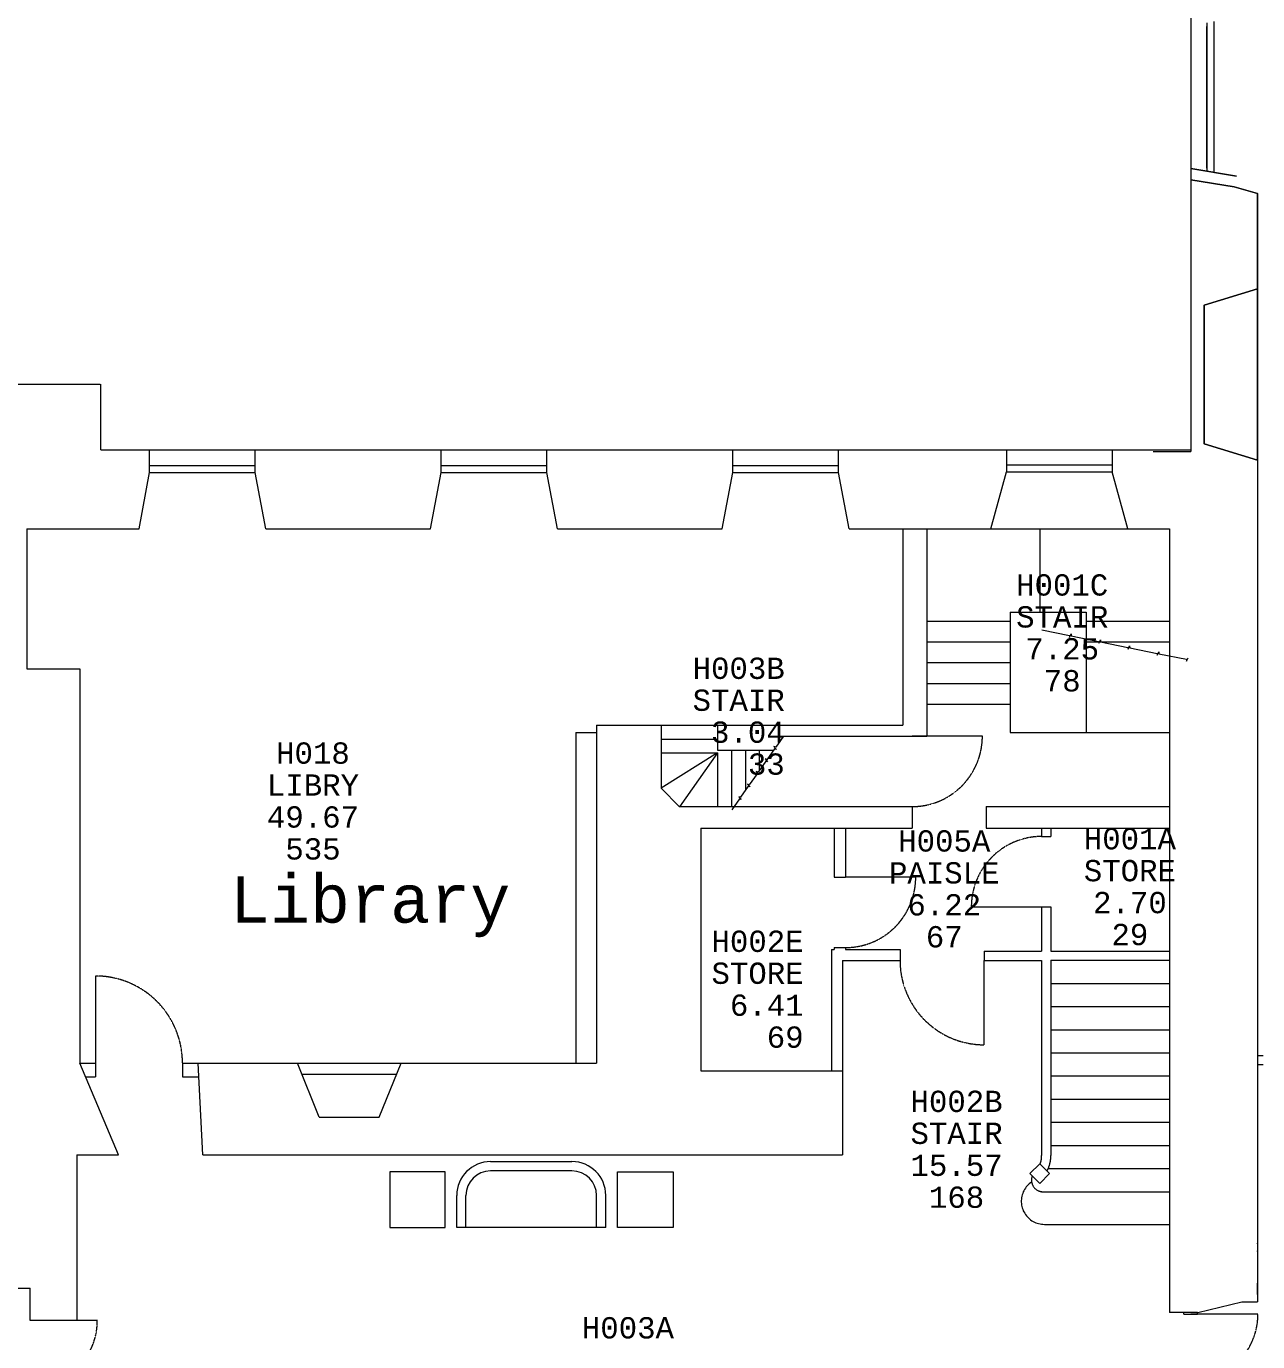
# Model space of a CAD drawing. Extents: x 0 to 84000, y 0 to 59400.
# Drawn here: x 45853 to 59154, y 33844 to 48052 of the extents above; entities that cross this region are included whole.
import ezdxf
from ezdxf.enums import TextEntityAlignment as Align

# ---------------------------------------------------------------- set-up
doc = ezdxf.new("R2010")
doc.units = 0
doc.header["$MEASUREMENT"] = 0
doc.linetypes.add('HIDDEN', pattern=[0.375, 0.25, -0.125])
doc.layers.get('0').update_dxf_attribs({"linetype": 'CONTINUOUS', "lineweight": 0})
for name, color, linetype, lineweight in [('001BUILDING', 7, 'CONTINUOUS', 0), ('001PARTITIONING', 5, 'CONTINUOUS', 0), ('725furniture', 4, 'CONTINUOUS', 0), ('RM$TXT', 7, 'CONTINUOUS', 0)]:
    doc.layers.add(name, color=color, linetype=linetype, lineweight=lineweight)
doc.styles.add('MONOTXT', font='monotxt.shx')

# ---------------------------------------------------------------- blocks, each defined once
blk = doc.blocks.new('10HH0214B')
at = {"linetype": 'Continuous'}
blk.add_line((0, 940), (0, 0), dxfattribs=at)
at = {"linetype": 'HIDDEN'}
for p, q in [((36.90451, 939.275161), (0.000295, 939.999878)), ((73.75182, 937.10215), (36.90451, 939.275161)), ((110.48541, 933.484196), (73.75182, 937.10215)), ((147.04864, 928.426878), (110.48541, 933.484196)), ((183.385132, 921.937994), (147.04864, 928.426878)), ((219.438857, 914.027548), (183.385132, 921.937994)), ((255.154224, 904.707739), (219.438857, 914.027548)), ((290.476162, 893.992936), (255.154224, 904.707739)), ((325.350206, 881.899662), (290.476162, 893.992936)), ((359.722584, 868.446563), (325.350206, 881.899662)), ((393.540296, 853.654383), (359.722584, 868.446563)), ((426.751198, 837.54593), (393.540296, 853.654383)), ((459.304081, 820.146043), (426.751198, 837.54593)), ((491.148751, 801.48155), (459.304081, 820.146043)), ((522.236105, 781.581232), (491.148751, 801.48155)), ((552.518209, 760.475772), (522.236105, 781.581232)), ((581.94837, 738.197714), (552.518209, 760.475772)), ((610.48121, 714.781409), (581.94837, 738.197714)), ((638.072732, 690.262964), (610.48121, 714.781409)), ((664.680392, 664.680184), (638.072732, 690.262964)), ((690.263164, 638.072515), (664.680392, 664.680184)), ((714.781601, 610.480985), (690.263164, 638.072515)), ((738.197897, 581.948138), (714.781601, 610.480985)), ((760.475945, 552.51797), (738.197897, 581.948138)), ((781.581396, 522.235859), (760.475945, 552.51797)), ((801.481704, 491.148499), (781.581396, 522.235859)), ((820.146187, 459.303824), (801.481704, 491.148499)), ((837.546064, 426.750935), (820.146187, 459.303824)), ((853.654507, 393.540029), (837.546064, 426.750935)), ((868.446676, 359.722312), (853.654507, 393.540029)), ((881.899764, 325.349929), (868.446676, 359.722312)), ((893.993028, 290.475881), (881.899764, 325.349929)), ((904.707819, 255.15394), (893.993028, 290.475881)), ((914.027617, 219.438571), (904.707819, 255.15394)), ((921.938051, 183.384843), (914.027617, 219.438571)), ((928.426924, 147.048349), (921.938051, 183.384843)), ((933.484231, 110.485117), (928.426924, 147.048349)), ((937.102173, 73.751526), (933.484231, 110.485117)), ((939.275172, 36.904215), (937.102173, 73.751526)), ((939.999878, 0), (939.275172, 36.904215))]:
    blk.add_line(p, q, dxfattribs=at)
blk = doc.blocks.new('22HH0214B')
at = {"linetype": 'HIDDEN'}
for p, q in [((28.464481, 724.436359), (0.00161, 724.995361)), ((56.883462, 722.760341), (28.464481, 724.436359)), ((85.214732, 719.969892), (56.883462, 722.760341)), ((113.414607, 716.069313), (85.214732, 719.969892)), ((141.439606, 711.06462), (113.414607, 716.069313)), ((169.246515, 704.96353), (141.439606, 711.06462)), ((1308.534637, 711.065062), (1280.727715, 704.964034)), ((1336.559646, 716.069691), (1308.534637, 711.065062)), ((1364.75953, 719.970206), (1336.559646, 716.069691)), ((1393.090805, 722.760592), (1364.75953, 719.970206)), ((1421.509789, 724.436546), (1393.090805, 722.760592)), ((1449.97266, 724.995485), (1421.509789, 724.436546)), ((196.792458, 697.775449), (169.246515, 704.96353)), ((224.034962, 689.511461), (196.792458, 697.775449)), ((250.93202, 680.18431), (224.034962, 689.511461)), ((277.442159, 669.808376), (250.93202, 680.18431)), ((303.524502, 658.399658), (277.442159, 669.808376)), ((329.138834, 645.975748), (303.524502, 658.399658)), ((354.245657, 632.555803), (329.138834, 645.975748)), ((378.806259, 618.160515), (354.245657, 632.555803)), ((402.782769, 602.812081), (378.806259, 618.160515)), ((426.138218, 586.534167), (402.782769, 602.812081)), ((448.836593, 569.351872), (426.138218, 586.534167)), ((470.842895, 551.29169), (448.836593, 569.351872)), ((1001.13733, 569.353026), (979.130987, 551.292897)), ((1023.835745, 586.535267), (1001.13733, 569.353026)), ((1047.191232, 602.813127), (1023.835745, 586.535267)), ((1071.167777, 618.161504), (1047.191232, 602.813127)), ((1095.728412, 632.556734), (1071.167777, 618.161504)), ((1120.835266, 645.976621), (1095.728412, 632.556734)), ((1146.449625, 658.400471), (1120.835266, 645.976621)), ((1172.531994, 669.809128), (1146.449625, 658.400471)), ((1199.042156, 680.185001), (1172.531994, 669.809128)), ((1225.939235, 689.512091), (1199.042156, 680.185001)), ((1253.181757, 697.776016), (1225.939235, 689.512091)), ((1280.727715, 704.964034), (1253.181757, 697.776016)), ((492.123192, 532.381469), (470.842895, 551.29169)), ((512.64467, 512.650366), (492.123192, 532.381469)), ((532.375688, 492.128806), (512.64467, 512.650366)), ((551.285822, 470.848432), (532.375688, 492.128806)), ((569.345913, 448.842055), (551.285822, 470.848432)), ((586.528114, 426.143609), (569.345913, 448.842055)), ((880.627728, 448.8435), (863.445473, 426.145096)), ((898.687871, 470.849832), (880.627728, 448.8435)), ((917.598055, 492.130161), (898.687871, 470.849832)), ((937.329121, 512.651673), (917.598055, 492.130161)), ((957.850646, 532.382726), (937.329121, 512.651673)), ((979.130987, 551.292897), (957.850646, 532.382726)), ((602.805932, 402.788093), (586.528114, 426.143609)), ((618.154267, 378.811519), (602.805932, 402.788093)), ((632.549453, 354.250858), (618.154267, 378.811519)), ((645.969295, 329.143979), (632.549453, 354.250858)), ((658.393099, 303.529597), (645.969295, 329.143979)), ((669.801709, 277.447206), (658.393099, 303.529597)), ((791.580192, 303.531261), (780.171518, 277.448899)), ((804.004058, 329.145612), (791.580192, 303.531261)), ((817.42396, 354.252457), (804.004058, 329.145612)), ((831.819206, 378.813083), (817.42396, 354.252457)), ((847.167599, 402.789619), (831.819206, 378.813083)), ((863.445473, 426.145096), (847.167599, 402.789619)), ((680.177533, 250.937024), (669.801709, 277.447206)), ((689.504574, 224.039927), (680.177533, 250.937024)), ((697.768449, 196.79739), (689.504574, 224.039927)), ((704.956416, 169.251417), (697.768449, 196.79739)), ((711.057392, 141.444483), (704.956416, 169.251417)), ((745.016545, 169.2532), (738.9155, 141.446282)), ((752.20458, 196.799154), (745.016545, 169.2532)), ((760.468522, 224.04167), (752.20458, 196.799154)), ((769.795629, 250.938743), (760.468522, 224.04167)), ((780.171518, 277.448899), (769.795629, 250.938743)), ((716.061969, 113.419464), (711.057392, 141.444483)), ((719.962431, 85.219572), (716.061969, 113.419464)), ((722.752763, 56.88829), (719.962431, 85.219572)), ((724.428664, 28.469303), (722.752763, 56.88829)), ((724.987549, 0.00643), (724.428664, 28.469303)), ((725.543944, 28.471138), (724.984987, 0.008268)), ((727.219916, 56.890121), (725.543944, 28.471138)), ((730.01032, 85.221395), (727.219916, 56.890121)), ((733.910853, 113.421276), (730.01032, 85.221395)), ((738.9155, 141.446282), (733.910853, 113.421276))]:
    blk.add_line(p, q, dxfattribs=at)
at = {"linetype": 'Continuous'}
for p, q in [((0.001709, 724.984131), (0.001709, -0.003906)), ((1449.97388, 724.985352), (1449.97388, -0.00254))]:
    blk.add_line(p, q, dxfattribs=at)
blk = doc.blocks.new('5HH0214B')
at = {"linetype": 'Continuous'}
blk.add_line((0, 760), (0, 0), dxfattribs=at)
at = {"linetype": 'HIDDEN'}
for p, q in [((29.837688, 759.413937), (0.000239, 759.999878)), ((59.629129, 757.657034), (29.837688, 759.413937)), ((89.328627, 754.73188), (59.629129, 757.657034)), ((118.890386, 750.642985), (89.328627, 754.73188)), ((148.268826, 745.396653), (118.890386, 750.642985)), ((177.418645, 739.000974), (148.268826, 745.396653)), ((206.294898, 731.465809), (177.418645, 739.000974)), ((234.85306, 722.802777), (206.294898, 731.465809)), ((263.049095, 713.025237), (234.85306, 722.802777)), ((290.839527, 702.148264), (263.049095, 713.025237)), ((318.181507, 690.188629), (290.839527, 702.148264)), ((345.032873, 677.164774), (318.181507, 690.188629)), ((371.352224, 663.09678), (345.032873, 677.164774)), ((397.098978, 648.00634), (371.352224, 663.09678)), ((422.233433, 631.916721), (397.098978, 648.00634)), ((446.716836, 614.852733), (422.233433, 631.916721)), ((470.511434, 596.840687), (446.716836, 614.852733)), ((493.580537, 577.908356), (470.511434, 596.840687)), ((515.888576, 558.084933), (493.580537, 577.908356)), ((537.401152, 537.400983), (515.888576, 558.084933)), ((558.085095, 515.888401), (537.401152, 537.400983)), ((577.908511, 493.580356), (558.085095, 515.888401)), ((596.840834, 470.511246), (577.908511, 493.580356)), ((614.852873, 446.716643), (596.840834, 470.511246)), ((631.916854, 422.233235), (614.852873, 446.716643)), ((648.006465, 397.098774), (631.916854, 422.233235)), ((663.096897, 371.352016), (648.006465, 397.098774)), ((677.164882, 345.032661), (663.096897, 371.352016)), ((690.188729, 318.18129), (677.164882, 345.032661)), ((702.148355, 290.839307), (690.188729, 318.18129)), ((713.025319, 263.048871), (702.148355, 290.839307)), ((722.802851, 234.852833), (713.025319, 263.048871)), ((731.465874, 206.294669), (722.802851, 234.852833)), ((739.001029, 177.418413), (731.465874, 206.294669)), ((745.396699, 148.268592), (739.001029, 177.418413)), ((750.643022, 118.890151), (745.396699, 148.268592)), ((754.731908, 89.32839), (750.643022, 118.890151)), ((757.657053, 59.628891), (754.731908, 89.32839)), ((759.413946, 29.837449), (757.657053, 59.628891)), ((759.999878, 0), (759.413946, 29.837449))]:
    blk.add_line(p, q, dxfattribs=at)
blk = doc.blocks.new('4HH0214B')
at = {"linetype": 'Continuous'}
blk.add_line((0, 910), (0, 0), dxfattribs=at)
at = {"linetype": 'HIDDEN'}
for p, q in [((35.726706, 909.29829), (0.000286, 909.999878)), ((71.398038, 907.194631), (35.726706, 909.29829)), ((106.95928, 903.692144), (71.398038, 907.194631)), ((142.355598, 898.796229), (106.95928, 903.692144)), ((177.532414, 892.514437), (142.355598, 898.796229)), ((212.435489, 884.856452), (177.532414, 892.514437)), ((247.011003, 875.834084), (212.435489, 884.856452)), ((281.205645, 865.461243), (247.011003, 875.834084)), ((314.966687, 853.753925), (281.205645, 865.461243)), ((348.242075, 840.73018), (314.966687, 853.753925)), ((380.980498, 826.410091), (348.242075, 840.73018)), ((413.131478, 810.815738), (380.980498, 826.410091)), ((444.645438, 793.971166), (413.131478, 810.815738)), ((475.473788, 775.902349), (444.645438, 793.971166)), ((505.568993, 756.637147), (475.473788, 775.902349)), ((534.884647, 736.205265), (505.568993, 756.637147)), ((563.375547, 714.63821), (534.884647, 736.205265)), ((590.997764, 691.969234), (563.375547, 714.63821)), ((617.708706, 668.233292), (590.997764, 691.969234)), ((643.467186, 643.466984), (617.708706, 668.233292)), ((668.233486, 617.708496), (643.467186, 643.466984)), ((691.969419, 590.997547), (668.233486, 617.708496)), ((714.638386, 563.375323), (691.969419, 590.997547)), ((736.205433, 534.884415), (714.638386, 563.375323)), ((756.637305, 505.568755), (736.205433, 534.884415)), ((775.902498, 475.473545), (756.637305, 505.568755)), ((793.971305, 444.645189), (775.902498, 475.473545)), ((810.815867, 413.131223), (793.971305, 444.645189)), ((826.41021, 380.980239), (810.815867, 413.131223)), ((840.730289, 348.241811), (826.41021, 380.980239)), ((853.754023, 314.966419), (840.730289, 348.241811)), ((865.461331, 281.205373), (853.754023, 314.966419)), ((875.834161, 247.010728), (865.461331, 281.205373)), ((884.856519, 212.435211), (875.834161, 247.010728)), ((892.514492, 177.532134), (884.856519, 212.435211)), ((898.796274, 142.355316), (892.514492, 177.532134)), ((903.692177, 106.958996), (898.796274, 142.355316)), ((907.194653, 71.397753), (903.692177, 106.958996)), ((909.298301, 35.72642), (907.194653, 71.397753)), ((909.999878, 0), (909.298301, 35.72642))]:
    blk.add_line(p, q, dxfattribs=at)
blk = doc.blocks.new('1HH0214B')
at = {"linetype": 'Continuous'}
for p, q in [((0, 725), (0, 0)), ((1450, 725), (1450, 0))]:
    blk.add_line(p, q, dxfattribs=at)
at = {"linetype": 'HIDDEN'}
for p, q in [((28.463583, 724.440921), (0.000228, 724.999878)), ((56.88305, 722.764928), (28.463583, 724.440921)), ((85.214808, 719.974485), (56.88305, 722.764928)), ((113.41517, 716.073894), (85.214808, 719.974485)), ((141.440655, 711.06917), (113.41517, 716.073894)), ((169.248048, 704.968028), (141.440655, 711.06917)), ((1308.559596, 711.06922), (1280.752206, 704.96809)), ((1336.585077, 716.073934), (1308.559596, 711.06922)), ((1364.785435, 719.974514), (1336.585077, 716.073934)), ((1393.117188, 722.764947), (1364.785435, 719.974514)), ((1421.53665, 724.44093), (1393.117188, 722.764947)), ((1450, 724.999878), (1421.53665, 724.44093)), ((196.794474, 697.779878), (169.248048, 704.968028)), ((224.037456, 689.515802), (196.794474, 697.779878)), ((250.93499, 680.188543), (224.037456, 689.515802)), ((277.445599, 669.812483), (250.93499, 680.188543)), ((303.528408, 658.403621), (277.445599, 669.812483)), ((329.143199, 645.979549), (303.528408, 658.403621)), ((354.250475, 632.559424), (329.143199, 645.979549)), ((378.811522, 618.163938), (354.250475, 632.559424)), ((402.788469, 602.815288), (378.811522, 618.163938)), ((426.144347, 586.537142), (402.788469, 602.815288)), ((448.84314, 569.354598), (426.144347, 586.537142)), ((470.849851, 551.294151), (448.84314, 569.354598)), ((1001.157114, 569.354799), (979.1504, 551.294365)), ((1023.855911, 586.537329), (1001.157114, 569.354799)), ((1047.211791, 602.815462), (1023.855911, 586.537329)), ((1071.18874, 618.164098), (1047.211791, 602.815462)), ((1095.749789, 632.559571), (1071.18874, 618.164098)), ((1120.857065, 645.979683), (1095.749789, 632.559571)), ((1146.471855, 658.403743), (1120.857065, 645.979683)), ((1172.554663, 669.812592), (1146.471855, 658.403743)), ((1199.065272, 680.18864), (1172.554663, 669.812592)), ((1225.962803, 689.515886), (1199.065272, 680.18864)), ((1253.205784, 697.779951), (1225.962803, 689.515886)), ((1280.752206, 704.96809), (1253.205784, 697.779951)), ((492.130545, 532.383649), (470.849851, 551.294151)), ((512.652411, 512.65225), (492.130545, 532.383649)), ((532.383803, 492.130378), (512.652411, 512.65225)), ((551.294299, 470.849678), (532.383803, 492.130378)), ((569.354739, 448.842962), (551.294299, 470.849678)), ((586.537276, 426.144163), (569.354739, 448.842962)), ((880.645483, 448.843243), (863.462938, 426.144457)), ((898.70593, 470.849946), (880.645483, 448.843243)), ((917.616432, 492.130633), (898.70593, 470.849946)), ((937.347831, 512.652491), (917.616432, 492.130633)), ((957.869701, 532.383877), (937.347831, 512.652491)), ((979.1504, 551.294365), (957.869701, 532.383877)), ((602.815415, 402.78828), (586.537276, 426.144163)), ((618.164057, 378.811328), (602.815415, 402.78828)), ((632.559535, 354.250276), (618.164057, 378.811328)), ((645.979652, 329.142996), (632.559535, 354.250276)), ((658.403716, 303.528202), (645.979652, 329.142996)), ((669.81257, 277.445389), (658.403716, 303.528202)), ((791.596448, 303.528558), (780.187582, 277.445757)), ((804.020523, 329.143341), (791.596448, 303.528558)), ((817.440651, 354.250609), (804.020523, 329.143341)), ((831.836139, 378.811648), (817.440651, 354.250609)), ((847.184791, 402.788588), (831.836139, 378.811648)), ((863.462938, 426.144457), (847.184791, 402.788588)), ((680.188622, 250.934776), (669.81257, 277.445389)), ((689.515872, 224.03724), (680.188622, 250.934776)), ((697.77994, 196.794255), (689.515872, 224.03724)), ((704.968082, 169.247827), (697.77994, 196.794255)), ((711.069214, 141.440432), (704.968082, 169.247827)), ((745.032017, 169.248237), (738.930869, 141.44085)), ((752.220173, 196.794654), (745.032017, 169.248237)), ((760.484254, 224.03763), (752.220173, 196.794654)), ((769.811518, 250.935155), (760.484254, 224.03763)), ((780.187582, 277.445757), (769.811518, 250.935155)), ((716.07393, 113.414946), (711.069214, 141.440432)), ((719.974512, 85.214582), (716.07393, 113.414946)), ((722.764946, 56.882823), (719.974512, 85.214582)), ((724.44093, 28.463356), (722.764946, 56.882823)), ((724.999878, 0), (724.44093, 28.463356)), ((725.559088, 28.463805), (725.000122, 0.000455)), ((727.235089, 56.883266), (725.559088, 28.463805)), ((730.025539, 85.215017), (727.235089, 56.883266)), ((733.926138, 113.415373), (730.025539, 85.215017)), ((738.930869, 141.44085), (733.926138, 113.415373))]:
    blk.add_line(p, q, dxfattribs=at)
blk = doc.blocks.new('WINDOW')
at = {"linetype": 'Continuous'}
for p, q in [((-22.771586, 26.57475, 6.88975), (-22.771586, 26.57475, 123.03125)), ((-22.771586, -24.60625, 120.0785), (-22.771586, 24.60625, 120.0785)), ((-22.771586, -24.60625, 9.8425), (-22.771586, 24.60625, 9.8425)), ((-22.771586, 24.60625, 9.8425), (-22.771586, 24.60625, 120.0785)), ((-22.771586, 24.60625, 98.0313), (-22.771586, -24.60625, 98.0313)), ((-22.771586, 24.60625, 75.9841), (-22.771586, -24.60625, 75.9841)), ((-22.771586, 24.60625, 53.9369), (-22.771586, -24.60625, 53.9369)), ((-22.771586, 24.60625, 31.8897), (-22.771586, -24.60625, 31.8897)), ((-22.771586, 8.202083, 9.8425), (-22.771586, 8.202083, 120.0785)), ((-22.771586, -8.202083, 9.8425), (-22.771586, -8.202083, 120.0785)), ((-22.771586, -24.60625, 9.8425), (-22.771586, -24.60625, 120.0785)), ((-22.771586, -26.57475, 6.88975), (-22.771586, -26.57475, 123.03125))]:
    blk.add_line(p, q, dxfattribs=at)
for points in [[(0, 36.41725, 0), (-22.771586, 29.5275, 6.88975), (-22.771586, 29.5275, 123.03125), (0, 36.41725, 129.921)], [(0, 36.41725, 0), (0, 36.41725, 129.921), (0, -36.41725, 129.921), (0, -36.41725, 0)], [(-22.771586, -29.5275, 6.88975), (-22.771586, -29.5275, 123.03125), (-22.771586, 29.5275, 123.03125), (-22.771586, 29.5275, 6.88975)], [(0, -36.41725, 0), (-22.771586, -29.5275, 6.88975), (-22.771586, -29.5275, 123.03125), (0, -36.41725, 129.921)]]:
    blk.add_polyline3d(points, close=True)
blk = doc.blocks.new('justhh00furn')
at = {"layer": '725furniture', "linetype": 'ByBlock', "lineweight": 0}
for p, q in [((39758, 8279), (40638, 8279)), ((40638, 8179), (39758, 8179)), ((39393, 7569), (39393, 7914)), ((39393, 7569), (39393, 7914)), ((39493, 7569), (39493, 7914)), ((40903, 7569), (40903, 7914)), ((41003, 7569), (41003, 7914)), ((41003, 7569), (39393, 7569))]:
    blk.add_line(p, q, dxfattribs=at)
at = {"layer": '725furniture', "lineweight": 0}
for p, q in [((38669, 8169), (38669, 7569)), ((39269, 8169), (38669, 8169)), ((39269, 7569), (39269, 8169)), ((41129, 7569), (41129, 8169)), ((41129, 8169), (41729, 8169)), ((41729, 8169), (41729, 7569)), ((38669, 7569), (39269, 7569)), ((41729, 7569), (41129, 7569))]:
    blk.add_line(p, q, dxfattribs=at)
at = {"layer": '725furniture', "linetype": 'ByBlock', "lineweight": 0}
for centre, radius, start, end in [((39758, 7914), 365, 90, 180), ((40638, 7914), 365, 0, 90), ((39758, 7914), 265, 90, 180), ((40638, 7914), 265, 0, 90)]:
    blk.add_arc(centre, radius, start, end, dxfattribs=at)
blk = doc.blocks.new('hh00_roomnames')
at = {"style": 'MONOTXT'}
blk.add_text('Library', height=500, dxfattribs=at).set_placement((13698, 16404), align=Align.CENTER)

msp = doc.modelspace()

# ---------------------------------------------------------------- linework, layer by layer
at = {"layer": '001BUILDING', "linetype": 'Continuous'}
for p, q in [((58432, 50640), (58432, 43479)), ((58432, 50640), (58432, 43461)), ((58604, 48089), (58604, 46485)), ((58679, 48103), (58679, 46476)), ((58604, 47286, 3000), (58604, 47286)), ((58432, 46394), (58899, 46317)), ((58432, 46394), (58432, 46394, 4420)), ((58899, 46317, 4420), (58432, 46394, 4420)), ((58899, 46317, 4191), (58432, 46394, 4191)), ((58899, 46317), (59152, 46245)), ((58899, 46317), (58899, 46317, 4420)), ((59152, 46245, 4420), (58899, 46317, 4420)), ((59152, 46245, 4191), (58899, 46317, 4191)), ((59152, 46245), (59152, 34275)), ((59152, 46245), (59152, 46245, 4420)), ((59152, 46245), (59152, 34275)), ((59152, 45216, 4191), (59152, 45216, 4000)), ((59152, 45216, 4000), (59152, 43366, 4000)), ((59152, 43366, 700), (59152, 45216, 700)), ((42974, 44186), (46651, 44186)), ((46655, 44186), (46655, 43479)), ((46656, 43479), (58433, 43479)), ((47185, 43233), (47185, 43479)), ((48325, 43233), (48325, 43479)), ((50335, 43233), (50335, 43479)), ((51475, 43233), (51475, 43479)), ((53485, 43233), (53485, 43479)), ((54625, 43233), (54625, 43479)), ((56440, 43479), (56440, 43241)), ((57580, 43479), (57580, 43241)), ((58024, 43461), (58432, 43461)), ((59152, 43366, 4000), (59152, 43366, 700)), ((47070, 42623), (47185, 43233)), ((47185, 43307), (48325, 43307)), ((47185, 43233), (48325, 43233)), ((48440, 42624), (48325, 43233)), ((50220, 42623), (50335, 43233)), ((50335, 43307), (51475, 43307)), ((50335, 43232), (51475, 43232)), ((51590, 42623), (51476, 43233)), ((53370, 42623), (53485, 43233)), ((53486, 43307), (54626, 43307)), ((53486, 43232), (54626, 43232)), ((54741, 42623), (54626, 43233)), ((56270, 42623), (56440, 43240)), ((56441, 43315), (57580, 43315)), ((56441, 43240), (57580, 43240)), ((57751, 42623), (57581, 43240)), ((45860, 42624), (47070, 42624)), ((45860, 42624), (45860, 41113)), ((48440, 42624), (50220, 42624)), ((51590, 42624), (53370, 42624)), ((54740, 42624), (56270, 42624)), ((55320, 42624), (55320, 40504)), ((55580, 42624), (55580, 40384)), ((56270, 42624), (58200, 42624)), ((56800, 42624), (56800, 41724)), ((58200, 42624), (58200, 34160)), ((56480, 41724), (56480, 40424)), ((56480, 41724), (57300, 41724)), ((57300, 41724), (57300, 40424)), ((55580, 41628), (56480, 41628)), ((56823, 41533), (57119, 41473)), ((57120, 41452), (57138, 41489)), ((57138, 41489), (57139, 41469)), ((57300, 41628), (58200, 41628)), ((55580, 41403), (56480, 41403)), ((57119, 41473), (57120, 41452)), ((57139, 41469), (57139, 41469)), ((57139, 41469), (57435, 41408)), ((57300, 41403), (58200, 41403)), ((57435, 41408), (57436, 41388)), ((57436, 41388), (57454, 41425)), ((57454, 41425), (57455, 41404)), ((57455, 41404), (57455, 41404)), ((57455, 41404), (57752, 41344)), ((57753, 41323), (57770, 41360)), ((57770, 41360), (57771, 41340)), ((57752, 41344), (57753, 41323)), ((57771, 41340), (57771, 41340)), ((57771, 41340), (58068, 41279)), ((58068, 41279), (58069, 41259)), ((58069, 41259), (58087, 41296)), ((58087, 41296), (58087, 41275)), ((58087, 41275), (58087, 41275)), ((58087, 41275), (58384, 41215)), ((58384, 41215), (58385, 41194)), ((58385, 41194), (58403, 41231)), ((45860, 41113), (46430, 41113)), ((46430, 41113), (46430, 36854)), ((55580, 41179), (56480, 41179)), ((55580, 40954), (56480, 40954)), ((55580, 40729), (56480, 40729)), ((52010, 40504), (52710, 40504)), ((52010, 40504), (52010, 36854)), ((52710, 40504), (53320, 40504)), ((52710, 40504), (52710, 39823)), ((53320, 40504), (55320, 40504)), ((53320, 40504), (53320, 40234)), ((51790, 40424), (52010, 40424)), ((51790, 40424), (51790, 36854)), ((52710, 40354), (53320, 40354)), ((54030, 40385), (53947, 40266)), ((54029, 40384), (55580, 40384)), ((56480, 40424), (58200, 40424)), ((53320, 40234), (53924, 40234)), ((53470, 40234), (53470, 39624)), ((53620, 40234), (53620, 39799)), ((53770, 40234), (53770, 40013)), ((53935, 40249), (53852, 40130)), ((53947, 40266), (53927, 40273)), ((53927, 40273), (53955, 40242)), ((53955, 40242), (53935, 40249)), ((53935, 40249), (53935, 40249)), ((52710, 40204), (53320, 40204)), ((53320, 40203), (52710, 39823)), ((53320, 40203), (52910, 39623)), ((53320, 40204), (53320, 39624)), ((53840, 40114), (53757, 39995)), ((53852, 40130), (53833, 40138)), ((53833, 40138), (53860, 40106)), ((53860, 40106), (53840, 40114)), ((53840, 40114), (53840, 40114)), ((53746, 39978), (53662, 39859)), ((53757, 39995), (53738, 40002)), ((53738, 40002), (53765, 39971)), ((53765, 39971), (53746, 39978)), ((53746, 39978), (53746, 39978)), ((52710, 39823), (52910, 39623)), ((53651, 39843), (53568, 39724)), ((53662, 39859), (53643, 39867)), ((53643, 39867), (53670, 39836)), ((53670, 39836), (53651, 39843)), ((53651, 39843), (53651, 39843)), ((53556, 39708), (53473, 39589)), ((53568, 39724), (53548, 39731)), ((53548, 39731), (53575, 39700)), ((53575, 39700), (53556, 39708)), ((52910, 39624), (55420, 39624)), ((55420, 39624), (55420, 39391)), ((56220, 39624), (58200, 39624)), ((56220, 39624), (56220, 39391)), ((53140, 39391), (55420, 39391)), ((53140, 39391), (53140, 36771)), ((54580, 39391), (54580, 38861)), ((54700, 39391), (54700, 38861)), ((56220, 39391), (58200, 39391)), ((56820, 39391), (56820, 39301)), ((56920, 39391), (56920, 39301)), ((56820, 39301), (56920, 39301)), ((54580, 38861), (54700, 38861)), ((56820, 38541), (56920, 38541)), ((56820, 38541), (56820, 38061)), ((56920, 38541), (56920, 38061)), ((54550, 38081), (54580, 38081)), ((54550, 38081), (54550, 36771)), ((54580, 38101), (54580, 38081)), ((54580, 38101), (54700, 38101)), ((54700, 38101), (54700, 38081)), ((54700, 38081), (55290, 38081)), ((55290, 38081), (55290, 37961)), ((54670, 37961), (54670, 35861)), ((54670, 37961), (55290, 37961)), ((56200, 38061), (56200, 37961)), ((56200, 38061), (56820, 38061)), ((56200, 37961), (56820, 37961)), ((56820, 37961), (56820, 35854)), ((56920, 38061), (58200, 38061)), ((56920, 37964), (58200, 37964)), ((56920, 37964), (56920, 35854)), ((56920, 37714), (58200, 37714)), ((56920, 37464), (58200, 37464)), ((56920, 37214), (58200, 37214)), ((56920, 36964), (58200, 36964)), ((46430, 36854), (46600, 36854)), ((46850, 35861), (46431, 36854)), ((46600, 36854), (46600, 36704)), ((47540, 36854), (48780, 36854)), ((47540, 36854), (47540, 36704)), ((47760, 35861), (47710, 36854)), ((48780, 36853), (49901, 36853)), ((49016, 36269), (48781, 36854)), ((49665, 36269), (49900, 36853)), ((49900, 36854), (52010, 36854)), ((46494, 36704), (46600, 36704)), ((47540, 36704), (47718, 36704)), ((48829, 36733), (49852, 36733)), ((53140, 36771), (54670, 36771)), ((56920, 36714), (58200, 36714)), ((56920, 36464), (58200, 36464)), ((49015, 36269), (49665, 36269)), ((56920, 36214), (58200, 36214)), ((56920, 35964), (58200, 35964)), ((46400, 35861), (46400, 34073)), ((46400, 35861), (46850, 35861)), ((47760, 35861), (54670, 35861)), ((56815, 35805), (56816, 35807)), ((56815, 35803), (56815, 35805)), ((56816, 35810), (56817, 35812)), ((56816, 35807), (56816, 35810)), ((56817, 35817), (56818, 35819)), ((56817, 35814), (56817, 35817)), ((56817, 35812), (56817, 35814)), ((56818, 35824), (56819, 35826)), ((56818, 35821), (56818, 35824)), ((56818, 35819), (56818, 35821)), ((56819, 35833), (56820, 35835)), ((56819, 35831), (56819, 35833)), ((56819, 35828), (56819, 35831)), ((56819, 35826), (56819, 35828)), ((56820, 35852), (56820, 35854)), ((56820, 35849), (56820, 35852)), ((56820, 35847), (56820, 35849)), ((56820, 35845), (56820, 35847)), ((56820, 35842), (56820, 35845)), ((56820, 35840), (56820, 35842)), ((56820, 35838), (56820, 35840)), ((56820, 35835), (56820, 35838)), ((56916, 35802), (56917, 35806)), ((56917, 35811), (56918, 35815)), ((56917, 35806), (56917, 35811)), ((56918, 35819), (56919, 35824)), ((56918, 35815), (56918, 35819)), ((56919, 35832), (56920, 35837)), ((56919, 35828), (56919, 35832)), ((56919, 35824), (56919, 35828)), ((56920, 35850), (56920, 35854)), ((56920, 35845), (56920, 35850)), ((56920, 35841), (56920, 35845)), ((56920, 35837), (56920, 35841)), ((56800, 35765), (56694, 35659)), ((56800, 35765), (56906, 35659)), ((56803, 35762), (56804, 35765)), ((56804, 35765), (56805, 35767)), ((56805, 35769), (56806, 35771)), ((56805, 35767), (56805, 35769)), ((56806, 35771), (56807, 35773)), ((56807, 35773), (56808, 35776)), ((56808, 35778), (56809, 35780)), ((56808, 35776), (56808, 35778)), ((56809, 35780), (56810, 35782)), ((56810, 35785), (56811, 35787)), ((56810, 35782), (56810, 35785)), ((56811, 35787), (56812, 35789)), ((56812, 35791), (56813, 35794)), ((56812, 35789), (56812, 35791)), ((56813, 35796), (56814, 35798)), ((56813, 35794), (56813, 35796)), ((56814, 35798), (56815, 35800)), ((56815, 35800), (56815, 35803)), ((56878, 35687), (56880, 35691)), ((56880, 35691), (56882, 35695)), ((56882, 35695), (56884, 35699)), ((56884, 35699), (56886, 35703)), ((56886, 35703), (56888, 35707)), ((56888, 35707), (56889, 35711)), ((56889, 35711), (56891, 35715)), ((56891, 35715), (56893, 35719)), ((56891, 35714), (58200, 35714)), ((56893, 35719), (56895, 35723)), ((56895, 35723), (56896, 35727)), ((56896, 35727), (56898, 35731)), ((56898, 35731), (56899, 35735)), ((56899, 35735), (56901, 35739)), ((56901, 35739), (56902, 35743)), ((56902, 35743), (56903, 35747)), ((56903, 35747), (56905, 35751)), ((56905, 35751), (56906, 35755)), ((56906, 35755), (56907, 35760)), ((56907, 35760), (56908, 35764)), ((56908, 35764), (56909, 35768)), ((56909, 35768), (56910, 35772)), ((56910, 35772), (56911, 35776)), ((56911, 35776), (56912, 35781)), ((56912, 35781), (56913, 35785)), ((56913, 35785), (56914, 35789)), ((56914, 35789), (56915, 35794)), ((56915, 35794), (56916, 35798)), ((56916, 35798), (56916, 35802)), ((56664, 35528), (56653, 35515)), ((56675, 35539), (56664, 35528)), ((56686, 35550), (56675, 35539)), ((56699, 35560), (56686, 35550)), ((56694, 35659), (56800, 35553)), ((56712, 35569), (56699, 35560)), ((56711, 35599), (56710, 35593)), ((56710, 35593), (56710, 35587)), ((56710, 35587), (56711, 35581)), ((56712, 35611), (56711, 35605)), ((56711, 35605), (56711, 35599)), ((56711, 35581), (56711, 35575)), ((56711, 35575), (56712, 35569)), ((56713, 35617), (56712, 35611)), ((56712, 35569), (56713, 35563)), ((56715, 35623), (56713, 35617)), ((56713, 35563), (56714, 35557)), ((56714, 35557), (56716, 35551)), ((56717, 35629), (56715, 35623)), ((56716, 35551), (56718, 35545)), ((56719, 35634), (56717, 35629)), ((56718, 35545), (56720, 35539)), ((56720, 35539), (56723, 35534)), ((56723, 35534), (56726, 35529)), ((56726, 35529), (56729, 35523)), ((56729, 35523), (56732, 35518)), ((56906, 35659), (56800, 35553)), ((56601, 35384), (56600, 35368)), ((56603, 35399), (56601, 35384)), ((56606, 35415), (56603, 35399)), ((56610, 35431), (56606, 35415)), ((56615, 35446), (56610, 35431)), ((56621, 35461), (56615, 35446)), ((56628, 35475), (56621, 35461)), ((56635, 35489), (56628, 35475)), ((56644, 35502), (56635, 35489)), ((56653, 35515), (56644, 35502)), ((56732, 35518), (56736, 35513)), ((56736, 35513), (56739, 35508)), ((56739, 35508), (56743, 35504)), ((56743, 35504), (56748, 35500)), ((56748, 35500), (56752, 35495)), ((56752, 35495), (56757, 35491)), ((56757, 35491), (56761, 35488)), ((56761, 35488), (56766, 35484)), ((56766, 35484), (56772, 35481)), ((56772, 35481), (56777, 35478)), ((56777, 35478), (56782, 35475)), ((56782, 35475), (56788, 35473)), ((56788, 35473), (56794, 35471)), ((56794, 35471), (56799, 35469)), ((56799, 35469), (56805, 35467)), ((56805, 35467), (56811, 35466)), ((56811, 35466), (56817, 35465)), ((56817, 35465), (56823, 35464)), ((56820, 35464), (58200, 35464)), ((56823, 35464), (56829, 35464)), ((56829, 35464), (56835, 35464)), ((56600, 35368), (56600, 35352)), ((56600, 35352), (56601, 35336)), ((56601, 35336), (56604, 35320)), ((56604, 35320), (56607, 35304)), ((56607, 35304), (56611, 35289)), ((56611, 35289), (56616, 35274)), ((56616, 35274), (56622, 35259)), ((56622, 35259), (56629, 35245)), ((56629, 35245), (56637, 35231)), ((56637, 35231), (56646, 35217)), ((56646, 35217), (56655, 35205)), ((56655, 35205), (56666, 35192)), ((56666, 35192), (56677, 35181)), ((56677, 35181), (56689, 35170)), ((56689, 35170), (56701, 35160)), ((56701, 35160), (56714, 35151)), ((56714, 35151), (56728, 35143)), ((56728, 35143), (56742, 35136)), ((56742, 35136), (56757, 35129)), ((56757, 35129), (56772, 35124)), ((56772, 35124), (56787, 35119)), ((56787, 35119), (56803, 35116)), ((56803, 35116), (56818, 35113)), ((56818, 35113), (56834, 35112)), ((56834, 35112), (56850, 35111)), ((56850, 35111), (58200, 35111)), ((45500, 34423), (45895, 34423)), ((45895, 34073), (45895, 34423)), ((58506, 34160), (58982, 34275)), ((58506, 34160), (58982, 34275)), ((58982, 34275), (59152, 34275)), ((58982, 34275), (59152, 34275)), ((59152, 34355), (59152, 34355, 2362)), ((59152, 34275), (59152, 34275, 4420)), ((58505, 34160), (58200, 34160)), ((58356, 34140), (58356, 34160)), ((58356, 34140), (58505, 34140)), ((58505, 34140), (58505, 34160))]:
    msp.add_line(p, q, dxfattribs=at)
for points in [[(58604, 48051, 0), (58604, 48051, 3000), (58604, 46521, 3000), (58604, 46521, 0)], [(58604, 48051, 3000), (58604, 48045, 3100), (58604, 48025, 3198), (58604, 47993, 3293), (58604, 47949, 3383), (58604, 47893, 3466), (58604, 47827, 3541), (58604, 47752, 3607), (58604, 47669, 3663), (58604, 47579, 3707), (58604, 47484, 3739), (58604, 47386, 3759), (58604, 47286, 3765), (58604, 47186, 3759), (58604, 47088, 3739), (58604, 46993, 3707), (58604, 46904, 3663), (58604, 46820, 3607), (58604, 46745, 3541), (58604, 46679, 3466), (58604, 46623, 3383), (58604, 46579, 3293), (58604, 46547, 3198), (58604, 46528, 3100), (58604, 46521, 3000)], [(58432, 46515, 0), (58432, 46515, 4114), (58925, 46434, 4114), (58925, 46434, 0)], [(59152, 45216, 875), (59152, 45216, 950), (59152, 46245, 950), (59152, 46245, 875)], [(59152, 45316, 1050), (59152, 45316, 4041), (59152, 46146, 4041), (59152, 46146, 1050)], [(59152, 34355, 0), (59152, 34475, 0), (59152, 34475, 2311), (59152, 34355, 2311)]]:
    msp.add_polyline3d(points, close=True, dxfattribs=at)
at = {"layer": '001PARTITIONING', "lineweight": 0}
for p, q in [((59214, 36933), (59152, 36933)), ((59214, 36835), (59152, 36835))]:
    msp.add_line(p, q, dxfattribs=at)
for p in [(59152, 34903), (59152, 34822)]:
    msp.add_point(p, dxfattribs=at)

# ---------------------------------------------------------------- block references
for name, p in [('justhh00furn', (11109, 27510)), ('hh00_roomnames', (35868, 21966))]:
    msp.add_blockref(name, p)
at = {"layer": '001BUILDING', "linetype": 'Continuous', "xscale": 25.4, "yscale": 25.4, "zscale": 25.4}
msp.add_blockref('WINDOW', (59152, 44291, 700), dxfattribs=at)
at = {"layer": '001PARTITIONING', "linetype": 'Continuous', "xscale": 0.999998, "yscale": 0.999998, "zscale": 0.999998}
for name, p, rotation in [('5HH0214B', (55420, 40384), 270.000294), ('5HH0214B', (56820, 38541), 89.999706), ('5HH0214B', (54700, 38861), 270), ('4HH0214B', (56200, 37961), 180), ('1HH0214B', (58431, 34140), 270.000154), ('22HH0214B', (45895, 34073), 270.000154)]:
    msp.add_blockref(name, p, dxfattribs=dict(at, rotation=rotation))
msp.add_blockref('10HH0214B', (46600, 36854), dxfattribs=at)

# ---------------------------------------------------------------- texts
at = {"layer": 'RM$TXT', "style": 'MONOTXT'}
for s, p in [('H001C', (57042, 41903)), ('STAIR', (57042, 41558)), ('7.25', (57042, 41213)), ('78', (57042, 40868)), ('H018', (48949, 40087)), ('LIBRY', (48949, 39742)), ('49.67', (48949, 39397)), ('H005A', (55768, 39138)), ('H001A', (57773, 39162)), ('535', (48949, 39052)), ('PAISLE', (55768, 38793)), ('STORE', (57773, 38817)), ('6.22', (55768, 38448)), ('2.70', (57773, 38472)), ('67', (55768, 38103)), ('29', (57773, 38127)), ('H002B', (55901, 36325)), ('STAIR', (55901, 35980)), ('15.57', (55901, 35635)), ('168', (55901, 35290)), ('H003A', (52351, 33879))]:
    msp.add_text(s, height=230, dxfattribs=at).set_placement(p, align=Align.CENTER)
for s, p in [('H003B', (54045, 41003)), ('STAIR', (54045, 40658)), ('3.04', (54045, 40313)), ('33', (54045, 39968)), ('H002E', (54249, 38054)), ('STORE', (54249, 37709)), ('6.41', (54249, 37364)), ('69', (54249, 37019))]:
    msp.add_text(s, height=230, dxfattribs=at).set_placement(p, align=Align.RIGHT)

doc.saveas('drawing.dxf')
